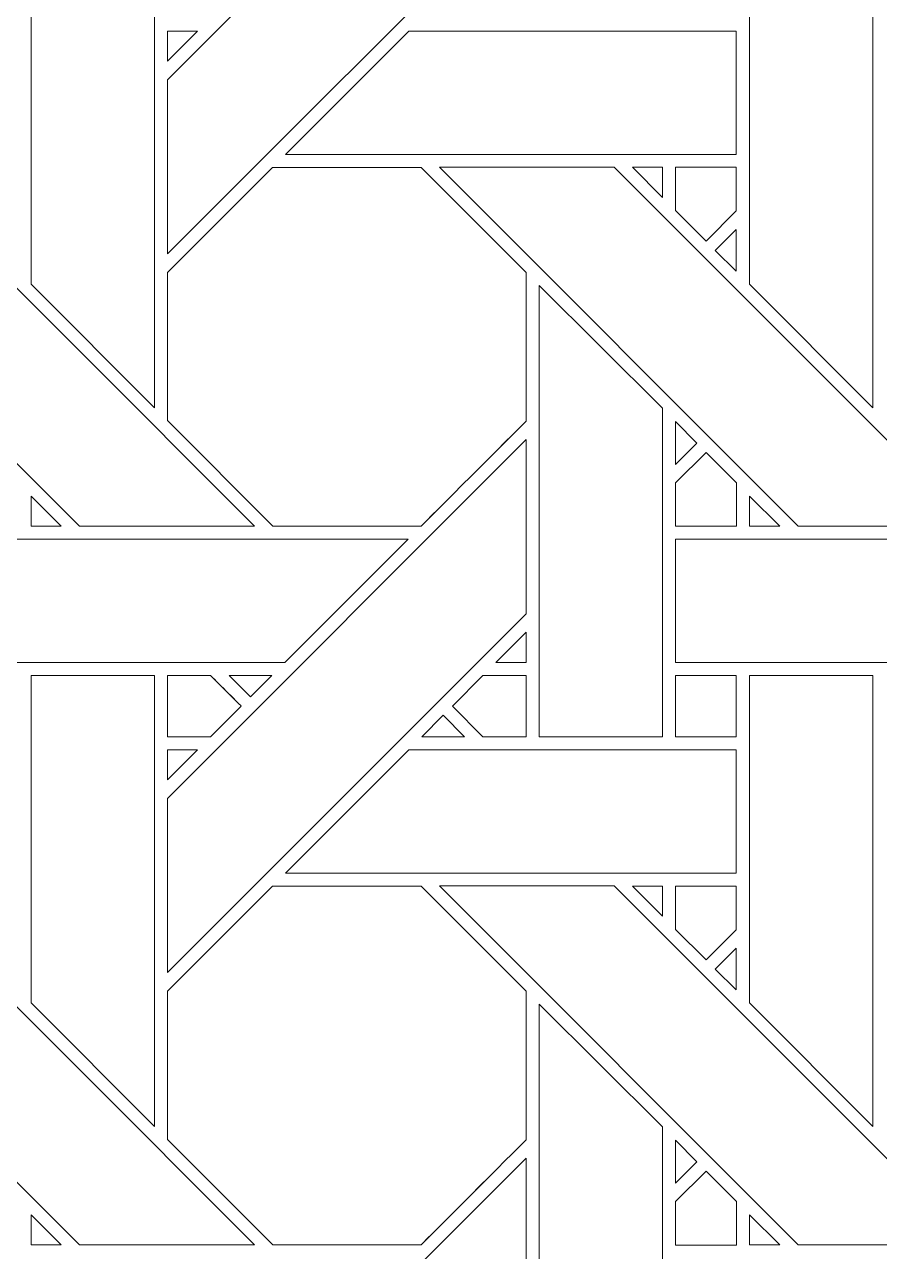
# Model space of a CAD drawing. Header units: inches. Extents: x 6.4 to 18.4, y 3.1 to 15.1.
# Drawn here: x 14.329 to 15.458, y 5.529 to 7.148 of the extents above; entities that cross this region are included whole.
import ezdxf

# ---------------------------------------------------------------- set-up
doc = ezdxf.new("R2010")
doc.units = ezdxf.units.IN
doc.header["$MEASUREMENT"] = 0
doc.layers.add('Design', color=7, linetype='Continuous', lineweight=0)

msp = doc.modelspace()

# ---------------------------------------------------------------- linework, layer by layer
at = {"layer": 'Design'}
for points, knots in [([(18.3821, 15.0948), (18.3821, 15.0948), (6.3829, 15.0948), (6.3829, 15.0948), (6.3829, 15.0948), (6.3829, 3.0948), (6.3829, 3.0948), (6.3829, 3.0948), (18.3829, 3.0948), (18.3829, 3.0948), (18.3829, 3.0948), (18.3829, 15.0948), (18.3829, 15.0948), (18.3829, 15.0948), (18.3821, 15.0948), (18.3821, 15.0948)], [0, 0, 0, 0, 1, 1, 1, 2, 2, 2, 3, 3, 3, 4, 4, 4, 5, 5, 5, 5]), ([(17.6485, 14.3611), (17.6485, 14.3611), (7.1165, 14.3611), (7.1165, 14.3611), (7.1165, 14.3611), (7.1165, 3.8284), (7.1165, 3.8284), (7.1165, 3.8284), (17.6492, 3.8284), (17.6492, 3.8284), (17.6492, 3.8284), (17.6492, 14.3611), (17.6492, 14.3611), (17.6492, 14.3611), (17.6485, 14.3611), (17.6485, 14.3611)], [0, 0, 0, 0, 1, 1, 1, 2, 2, 2, 3, 3, 3, 4, 4, 4, 5, 5, 5, 5]), ([(14.9915, 7.3192), (14.9915, 7.3192), (14.5179, 6.8455), (14.5179, 6.8455), (14.5179, 6.8455), (14.5179, 7.0756), (14.5179, 7.0756), (14.5179, 7.0756), (14.9915, 7.5492), (14.9915, 7.5492), (14.9915, 7.5492), (14.9915, 7.3192), (14.9915, 7.3192)], [0, 0, 0, 0, 1, 1, 1, 2, 2, 2, 3, 3, 3, 4, 4, 4, 4]), ([(14.5007, 7.2377), (14.5007, 7.2377), (14.5007, 6.6426), (14.5007, 6.6426), (14.5007, 6.6426), (14.3378, 6.8055), (14.3378, 6.8055), (14.3378, 6.8055), (14.3378, 7.2377), (14.3378, 7.2377), (14.3378, 7.2377), (14.5007, 7.2377), (14.5007, 7.2377)], [0, 0, 0, 0, 1, 1, 1, 2, 2, 2, 3, 3, 3, 4, 4, 4, 4]), ([(15.2865, 6.8055), (15.2865, 6.8055), (15.2865, 7.2377), (15.2865, 7.2377), (15.2865, 7.2377), (15.4494, 7.2377), (15.4494, 7.2377), (15.4494, 7.2377), (15.4494, 6.6426), (15.4494, 6.6426), (15.4494, 6.6426), (15.2865, 6.8055), (15.2865, 6.8055)], [0, 0, 0, 0, 1, 1, 1, 2, 2, 2, 3, 3, 3, 4, 4, 4, 4]), ([(14.5577, 7.1398), (14.5577, 7.1398), (14.5179, 7.1), (14.5179, 7.1), (14.5179, 7.1), (14.5179, 7.1398), (14.5179, 7.1398), (14.5179, 7.1398), (14.5577, 7.1398), (14.5577, 7.1398)], [0, 0, 0, 0, 1, 1, 1, 2, 2, 2, 3, 3, 3, 3]), ([(15.269, 7.1398), (15.269, 7.1398), (15.269, 6.977), (15.269, 6.977), (15.269, 6.977), (14.6737, 6.977), (14.6737, 6.977), (14.6737, 6.977), (14.8365, 7.1398), (14.8365, 7.1398), (14.8365, 7.1398), (15.269, 7.1398), (15.269, 7.1398)], [0, 0, 0, 0, 1, 1, 1, 2, 2, 2, 3, 3, 3, 4, 4, 4, 4]), ([(13.9283, 6.9599), (13.9283, 6.9599), (14.1592, 6.9599), (14.1592, 6.9599), (14.1592, 6.9599), (14.6329, 6.4862), (14.6329, 6.4862), (14.6329, 6.4862), (14.4018, 6.4862), (14.4018, 6.4862), (14.4018, 6.4862), (13.9283, 6.9599), (13.9283, 6.9599)], [0, 0, 0, 0, 1, 1, 1, 2, 2, 2, 3, 3, 3, 4, 4, 4, 4]), ([(14.6566, 6.9598), (14.6566, 6.9598), (14.8528, 6.9598), (14.8528, 6.9598), (14.8528, 6.9598), (14.9915, 6.8211), (14.9915, 6.8211), (14.9915, 6.8211), (14.9915, 6.6249), (14.9915, 6.6249), (14.9737, 6.607), (14.8618, 6.4952), (14.8528, 6.4862), (14.8528, 6.4862), (14.6571, 6.4862), (14.6571, 6.4862), (14.6571, 6.4862), (14.5179, 6.6255), (14.5179, 6.6255), (14.5179, 6.6255), (14.5179, 6.8211), (14.5179, 6.8211), (14.5179, 6.8211), (14.6566, 6.9598), (14.6566, 6.9598)], [0, 0, 0, 0, 1, 1, 1, 2, 2, 2, 3, 3, 3, 4, 4, 4, 5, 5, 5, 6, 6, 6, 7, 7, 7, 8, 8, 8, 8]), ([(14.5179, 6.6255), (14.5179, 6.6255), (14.5179, 6.8211), (14.5179, 6.8211), (14.5179, 6.8211), (14.6566, 6.9598), (14.6566, 6.9598), (14.6566, 6.9598), (14.8528, 6.9598), (14.8528, 6.9598), (14.8528, 6.9598), (14.9915, 6.8211), (14.9915, 6.8211), (14.9915, 6.8211), (14.9915, 6.6249), (14.9915, 6.6249), (14.9731, 6.6063), (14.8613, 6.4947), (14.8528, 6.4862), (14.8528, 6.4862), (14.6571, 6.4862), (14.6571, 6.4862), (14.6571, 6.4862), (14.5179, 6.6255), (14.5179, 6.6255)], [0, 0, 0, 0, 1, 1, 1, 2, 2, 2, 3, 3, 3, 4, 4, 4, 5, 5, 5, 6, 6, 6, 7, 7, 7, 8, 8, 8, 8]), ([(15.3506, 6.4862), (15.3506, 6.4862), (14.877, 6.9599), (14.877, 6.9599), (14.877, 6.9599), (15.1079, 6.9599), (15.1079, 6.9599), (15.1079, 6.9599), (15.5816, 6.4862), (15.5816, 6.4862), (15.5816, 6.4862), (15.3506, 6.4862), (15.3506, 6.4862)], [0, 0, 0, 0, 1, 1, 1, 2, 2, 2, 3, 3, 3, 4, 4, 4, 4]), ([(15.1715, 6.9599), (15.1715, 6.9599), (15.1715, 6.92), (15.1715, 6.92), (15.1715, 6.92), (15.1321, 6.9599), (15.1321, 6.9599), (15.1321, 6.9599), (15.1715, 6.9599), (15.1715, 6.9599)], [0, 0, 0, 0, 1, 1, 1, 2, 2, 2, 3, 3, 3, 3]), ([(15.269, 6.9599), (15.269, 6.9599), (15.269, 6.9023), (15.269, 6.9023), (15.269, 6.9023), (15.2291, 6.8623), (15.2291, 6.8623), (15.2291, 6.8623), (15.1887, 6.9027), (15.1887, 6.9027), (15.1887, 6.9027), (15.1887, 6.9599), (15.1887, 6.9599), (15.1887, 6.9599), (15.269, 6.9599), (15.269, 6.9599)], [0, 0, 0, 0, 1, 1, 1, 2, 2, 2, 3, 3, 3, 4, 4, 4, 5, 5, 5, 5]), ([(15.2291, 6.8623), (15.2291, 6.8623), (15.1887, 6.9027), (15.1887, 6.9027), (15.1887, 6.9027), (15.1887, 6.9599), (15.1887, 6.9599), (15.1887, 6.9599), (15.269, 6.9599), (15.269, 6.9599), (15.269, 6.9599), (15.269, 6.9023), (15.269, 6.9023), (15.269, 6.9023), (15.2291, 6.8623), (15.2291, 6.8623)], [0, 0, 0, 0, 1, 1, 1, 2, 2, 2, 3, 3, 3, 4, 4, 4, 5, 5, 5, 5]), ([(15.269, 6.878), (15.269, 6.878), (15.269, 6.8229), (15.269, 6.8229), (15.269, 6.8229), (15.2412, 6.8503), (15.2412, 6.8503), (15.2412, 6.8503), (15.269, 6.878), (15.269, 6.878)], [0, 0, 0, 0, 1, 1, 1, 2, 2, 2, 3, 3, 3, 3]), ([(15.0087, 6.2082), (15.0087, 6.2082), (15.0087, 6.8041), (15.0087, 6.8041), (15.0087, 6.8041), (15.1714, 6.6419), (15.1714, 6.6419), (15.1714, 6.6419), (15.1714, 6.2082), (15.1714, 6.2082), (15.1714, 6.2082), (15.0087, 6.2082), (15.0087, 6.2082)], [0, 0, 0, 0, 1, 1, 1, 2, 2, 2, 3, 3, 3, 4, 4, 4, 4]), ([(15.1887, 6.5677), (15.1887, 6.5677), (15.1887, 6.6244), (15.1887, 6.6244), (15.1887, 6.6244), (15.2169, 6.5958), (15.2169, 6.5958), (15.2169, 6.5958), (15.1887, 6.5677), (15.1887, 6.5677)], [0, 0, 0, 0, 1, 1, 1, 2, 2, 2, 3, 3, 3, 3]), ([(14.5179, 6.1269), (14.5179, 6.1269), (14.9915, 6.6005), (14.9915, 6.6005), (14.9915, 6.6005), (14.9915, 6.3705), (14.9915, 6.3705), (14.9915, 6.3705), (14.5179, 5.8968), (14.5179, 5.8968), (14.5179, 5.8968), (14.5179, 6.1269), (14.5179, 6.1269)], [0, 0, 0, 0, 1, 1, 1, 2, 2, 2, 3, 3, 3, 4, 4, 4, 4]), ([(15.1887, 6.486), (15.1887, 6.486), (15.1887, 6.5433), (15.1887, 6.5433), (15.1887, 6.5433), (15.2291, 6.5836), (15.2291, 6.5836), (15.2291, 6.5836), (15.2694, 6.5433), (15.2694, 6.5433), (15.2694, 6.5433), (15.2694, 6.486), (15.2694, 6.486), (15.2694, 6.486), (15.1887, 6.486), (15.1887, 6.486)], [0, 0, 0, 0, 1, 1, 1, 2, 2, 2, 3, 3, 3, 4, 4, 4, 5, 5, 5, 5]), ([(15.2291, 6.5836), (15.2291, 6.5836), (15.2694, 6.5433), (15.2694, 6.5433), (15.2694, 6.5433), (15.2694, 6.486), (15.2694, 6.486), (15.2694, 6.486), (15.1887, 6.486), (15.1887, 6.486), (15.1887, 6.486), (15.1887, 6.5433), (15.1887, 6.5433), (15.1887, 6.5433), (15.2291, 6.5836), (15.2291, 6.5836)], [0, 0, 0, 0, 1, 1, 1, 2, 2, 2, 3, 3, 3, 4, 4, 4, 5, 5, 5, 5]), ([(14.3776, 6.4862), (14.3776, 6.4862), (14.3379, 6.4862), (14.3379, 6.4862), (14.3379, 6.4862), (14.3379, 6.526), (14.3379, 6.526), (14.3379, 6.526), (14.3776, 6.4862), (14.3776, 6.4862)], [0, 0, 0, 0, 1, 1, 1, 2, 2, 2, 3, 3, 3, 3]), ([(15.2866, 6.4862), (15.2866, 6.4862), (15.2866, 6.526), (15.2866, 6.526), (15.2866, 6.526), (15.3264, 6.4862), (15.3264, 6.4862), (15.3264, 6.4862), (15.2866, 6.4862), (15.2866, 6.4862)], [0, 0, 0, 0, 1, 1, 1, 2, 2, 2, 3, 3, 3, 3]), ([(14.24, 6.3063), (14.24, 6.3063), (14.24, 6.469), (14.24, 6.469), (14.24, 6.469), (14.8357, 6.469), (14.8357, 6.469), (14.8357, 6.469), (14.673, 6.3063), (14.673, 6.3063), (14.673, 6.3063), (14.24, 6.3063), (14.24, 6.3063)], [0, 0, 0, 0, 1, 1, 1, 2, 2, 2, 3, 3, 3, 4, 4, 4, 4]), ([(15.6217, 6.3063), (15.6217, 6.3063), (15.1887, 6.3063), (15.1887, 6.3063), (15.1887, 6.3063), (15.1887, 6.469), (15.1887, 6.469), (15.1887, 6.469), (15.7844, 6.469), (15.7844, 6.469), (15.7844, 6.469), (15.6217, 6.3063), (15.6217, 6.3063)], [0, 0, 0, 0, 1, 1, 1, 2, 2, 2, 3, 3, 3, 4, 4, 4, 4]), ([(14.9517, 6.3063), (14.9517, 6.3063), (14.9915, 6.3461), (14.9915, 6.3461), (14.9915, 6.3461), (14.9915, 6.3063), (14.9915, 6.3063), (14.9915, 6.3063), (14.9517, 6.3063), (14.9517, 6.3063)], [0, 0, 0, 0, 1, 1, 1, 2, 2, 2, 3, 3, 3, 3]), ([(14.5007, 6.289), (14.5007, 6.289), (14.5007, 5.6939), (14.5007, 5.6939), (14.5007, 5.6939), (14.3378, 5.8568), (14.3378, 5.8568), (14.3378, 5.8568), (14.3378, 6.289), (14.3378, 6.289), (14.3378, 6.289), (14.5007, 6.289), (14.5007, 6.289)], [0, 0, 0, 0, 1, 1, 1, 2, 2, 2, 3, 3, 3, 4, 4, 4, 4]), ([(14.5749, 6.289), (14.5801, 6.2839), (14.6108, 6.2531), (14.6153, 6.2486), (14.6153, 6.2486), (14.5748, 6.2082), (14.5748, 6.2082), (14.5748, 6.2082), (14.5179, 6.2082), (14.5179, 6.2082), (14.5179, 6.2082), (14.5179, 6.289), (14.5179, 6.289), (14.5179, 6.289), (14.5749, 6.289), (14.5749, 6.289)], [0, 0, 0, 0, 1, 1, 1, 2, 2, 2, 3, 3, 3, 4, 4, 4, 5, 5, 5, 5]), ([(14.5179, 6.2082), (14.5179, 6.2082), (14.5179, 6.289), (14.5179, 6.289), (14.5179, 6.289), (14.5749, 6.289), (14.5749, 6.289), (14.5803, 6.2837), (14.6111, 6.2528), (14.6153, 6.2486), (14.6153, 6.2486), (14.5748, 6.2082), (14.5748, 6.2082), (14.5748, 6.2082), (14.5179, 6.2082), (14.5179, 6.2082)], [0, 0, 0, 0, 1, 1, 1, 2, 2, 2, 3, 3, 3, 4, 4, 4, 5, 5, 5, 5]), ([(14.5993, 6.289), (14.5993, 6.289), (14.6557, 6.289), (14.6557, 6.289), (14.6557, 6.289), (14.6275, 6.2608), (14.6275, 6.2608), (14.6275, 6.2608), (14.5993, 6.289), (14.5993, 6.289)], [0, 0, 0, 0, 1, 1, 1, 2, 2, 2, 3, 3, 3, 3]), ([(14.9344, 6.2082), (14.9344, 6.2082), (14.8941, 6.2486), (14.8941, 6.2486), (14.8941, 6.2486), (14.9345, 6.289), (14.9345, 6.289), (14.9345, 6.289), (14.9915, 6.289), (14.9915, 6.289), (14.9915, 6.289), (14.9915, 6.2082), (14.9915, 6.2082), (14.9915, 6.2082), (14.9344, 6.2082), (14.9344, 6.2082)], [0, 0, 0, 0, 1, 1, 1, 2, 2, 2, 3, 3, 3, 4, 4, 4, 5, 5, 5, 5]), ([(14.8941, 6.2486), (14.8941, 6.2486), (14.9345, 6.289), (14.9345, 6.289), (14.9345, 6.289), (14.9915, 6.289), (14.9915, 6.289), (14.9915, 6.289), (14.9915, 6.2082), (14.9915, 6.2082), (14.9915, 6.2082), (14.9344, 6.2082), (14.9344, 6.2082), (14.9344, 6.2082), (14.8941, 6.2486), (14.8941, 6.2486)], [0, 0, 0, 0, 1, 1, 1, 2, 2, 2, 3, 3, 3, 4, 4, 4, 5, 5, 5, 5]), ([(15.1887, 6.289), (15.1887, 6.289), (15.269, 6.289), (15.269, 6.289), (15.269, 6.289), (15.269, 6.2082), (15.269, 6.2082), (15.269, 6.2082), (15.1887, 6.2082), (15.1887, 6.2082), (15.1887, 6.2082), (15.1887, 6.289), (15.1887, 6.289)], [0, 0, 0, 0, 1, 1, 1, 2, 2, 2, 3, 3, 3, 4, 4, 4, 4]), ([(15.1887, 6.2082), (15.1887, 6.2082), (15.1887, 6.289), (15.1887, 6.289), (15.1887, 6.289), (15.269, 6.289), (15.269, 6.289), (15.269, 6.289), (15.269, 6.2082), (15.269, 6.2082), (15.269, 6.2082), (15.1887, 6.2082), (15.1887, 6.2082)], [0, 0, 0, 0, 1, 1, 1, 2, 2, 2, 3, 3, 3, 4, 4, 4, 4]), ([(15.4494, 6.289), (15.4494, 6.289), (15.4494, 5.6939), (15.4494, 5.6939), (15.4494, 5.6939), (15.2865, 5.8568), (15.2865, 5.8568), (15.2865, 5.8568), (15.2865, 6.289), (15.2865, 6.289), (15.2865, 6.289), (15.4494, 6.289), (15.4494, 6.289)], [0, 0, 0, 0, 1, 1, 1, 2, 2, 2, 3, 3, 3, 4, 4, 4, 4]), ([(14.9102, 6.2082), (14.9102, 6.2082), (14.8537, 6.2082), (14.8537, 6.2082), (14.8537, 6.2082), (14.8819, 6.2365), (14.8819, 6.2365), (14.8819, 6.2365), (14.9102, 6.2082), (14.9102, 6.2082)], [0, 0, 0, 0, 1, 1, 1, 2, 2, 2, 3, 3, 3, 3]), ([(14.5577, 6.1911), (14.5577, 6.1911), (14.5179, 6.1513), (14.5179, 6.1513), (14.5179, 6.1513), (14.5179, 6.1911), (14.5179, 6.1911), (14.5179, 6.1911), (14.5577, 6.1911), (14.5577, 6.1911)], [0, 0, 0, 0, 1, 1, 1, 2, 2, 2, 3, 3, 3, 3]), ([(14.6737, 6.0283), (14.6737, 6.0283), (14.8365, 6.1911), (14.8365, 6.1911), (14.8365, 6.1911), (15.269, 6.1911), (15.269, 6.1911), (15.269, 6.1911), (15.269, 6.0283), (15.269, 6.0283), (15.269, 6.0283), (14.6737, 6.0283), (14.6737, 6.0283)], [0, 0, 0, 0, 1, 1, 1, 2, 2, 2, 3, 3, 3, 4, 4, 4, 4]), ([(13.9283, 6.0112), (13.9283, 6.0112), (14.1592, 6.0112), (14.1592, 6.0112), (14.1592, 6.0112), (14.6329, 5.5375), (14.6329, 5.5375), (14.6329, 5.5375), (14.4018, 5.5375), (14.4018, 5.5375), (14.4018, 5.5375), (13.9283, 6.0112), (13.9283, 6.0112)], [0, 0, 0, 0, 1, 1, 1, 2, 2, 2, 3, 3, 3, 4, 4, 4, 4]), ([(14.6566, 6.0111), (14.6566, 6.0111), (14.8528, 6.0111), (14.8528, 6.0111), (14.8528, 6.0111), (14.9915, 5.8724), (14.9915, 5.8724), (14.9915, 5.8724), (14.9915, 5.6762), (14.9915, 5.6762), (14.9737, 5.6582), (14.8618, 5.5465), (14.8528, 5.5375), (14.8528, 5.5375), (14.6571, 5.5375), (14.6571, 5.5375), (14.6571, 5.5375), (14.5179, 5.6767), (14.5179, 5.6767), (14.5179, 5.6767), (14.5179, 5.8724), (14.5179, 5.8724), (14.5179, 5.8724), (14.6566, 6.0111), (14.6566, 6.0111)], [0, 0, 0, 0, 1, 1, 1, 2, 2, 2, 3, 3, 3, 4, 4, 4, 5, 5, 5, 6, 6, 6, 7, 7, 7, 8, 8, 8, 8]), ([(14.5179, 5.6767), (14.5179, 5.6767), (14.5179, 5.8724), (14.5179, 5.8724), (14.5179, 5.8724), (14.6566, 6.0111), (14.6566, 6.0111), (14.6566, 6.0111), (14.8528, 6.0111), (14.8528, 6.0111), (14.8528, 6.0111), (14.9915, 5.8724), (14.9915, 5.8724), (14.9915, 5.8724), (14.9915, 5.6762), (14.9915, 5.6762), (14.9737, 5.6582), (14.8617, 5.5464), (14.8528, 5.5375), (14.8528, 5.5375), (14.6571, 5.5375), (14.6571, 5.5375), (14.6571, 5.5375), (14.5179, 5.6767), (14.5179, 5.6767)], [0, 0, 0, 0, 1, 1, 1, 2, 2, 2, 3, 3, 3, 4, 4, 4, 5, 5, 5, 6, 6, 6, 7, 7, 7, 8, 8, 8, 8]), ([(14.877, 6.0112), (14.877, 6.0112), (15.1079, 6.0112), (15.1079, 6.0112), (15.1079, 6.0112), (15.5816, 5.5375), (15.5816, 5.5375), (15.5816, 5.5375), (15.3505, 5.5375), (15.3505, 5.5375), (15.3505, 5.5375), (14.877, 6.0112), (14.877, 6.0112)], [0, 0, 0, 0, 1, 1, 1, 2, 2, 2, 3, 3, 3, 4, 4, 4, 4]), ([(15.1715, 6.0111), (15.1715, 6.0111), (15.1715, 5.9713), (15.1715, 5.9713), (15.1715, 5.9713), (15.1321, 6.0111), (15.1321, 6.0111), (15.1321, 6.0111), (15.1715, 6.0111), (15.1715, 6.0111)], [0, 0, 0, 0, 1, 1, 1, 2, 2, 2, 3, 3, 3, 3]), ([(15.269, 6.0111), (15.269, 6.0111), (15.269, 5.9535), (15.269, 5.9535), (15.269, 5.9535), (15.2291, 5.9136), (15.2291, 5.9136), (15.2291, 5.9136), (15.1887, 5.9539), (15.1887, 5.9539), (15.1887, 5.9539), (15.1887, 6.0111), (15.1887, 6.0111), (15.1887, 6.0111), (15.269, 6.0111), (15.269, 6.0111)], [0, 0, 0, 0, 1, 1, 1, 2, 2, 2, 3, 3, 3, 4, 4, 4, 5, 5, 5, 5]), ([(15.2291, 5.9136), (15.2291, 5.9136), (15.1887, 5.9539), (15.1887, 5.9539), (15.1887, 5.9539), (15.1887, 6.0111), (15.1887, 6.0111), (15.1887, 6.0111), (15.269, 6.0111), (15.269, 6.0111), (15.269, 6.0111), (15.269, 5.9535), (15.269, 5.9535), (15.269, 5.9535), (15.2291, 5.9136), (15.2291, 5.9136)], [0, 0, 0, 0, 1, 1, 1, 2, 2, 2, 3, 3, 3, 4, 4, 4, 5, 5, 5, 5]), ([(15.269, 5.9293), (15.269, 5.9293), (15.269, 5.8741), (15.269, 5.8741), (15.269, 5.8741), (15.2412, 5.9015), (15.2412, 5.9015), (15.2412, 5.9015), (15.269, 5.9293), (15.269, 5.9293)], [0, 0, 0, 0, 1, 1, 1, 2, 2, 2, 3, 3, 3, 3]), ([(15.1714, 5.6932), (15.1714, 5.6932), (15.1714, 5.2595), (15.1714, 5.2595), (15.1714, 5.2595), (15.0087, 5.2595), (15.0087, 5.2595), (15.0087, 5.2595), (15.0087, 5.8553), (15.0087, 5.8553), (15.0087, 5.8553), (15.1714, 5.6932), (15.1714, 5.6932)], [0, 0, 0, 0, 1, 1, 1, 2, 2, 2, 3, 3, 3, 4, 4, 4, 4]), ([(15.1887, 5.6189), (15.1887, 5.6189), (15.1887, 5.6757), (15.1887, 5.6757), (15.1887, 5.6757), (15.2169, 5.6471), (15.2169, 5.6471), (15.2169, 5.6471), (15.1887, 5.6189), (15.1887, 5.6189)], [0, 0, 0, 0, 1, 1, 1, 2, 2, 2, 3, 3, 3, 3]), ([(14.5179, 5.1782), (14.5179, 5.1782), (14.9915, 5.6518), (14.9915, 5.6518), (14.9915, 5.6518), (14.9915, 5.4217), (14.9915, 5.4217), (14.9915, 5.4217), (14.5179, 4.9481), (14.5179, 4.9481), (14.5179, 4.9481), (14.5179, 5.1782), (14.5179, 5.1782)], [0, 0, 0, 0, 1, 1, 1, 2, 2, 2, 3, 3, 3, 4, 4, 4, 4]), ([(15.1887, 5.5372), (15.1887, 5.5372), (15.1887, 5.5945), (15.1887, 5.5945), (15.1887, 5.5945), (15.2291, 5.6349), (15.2291, 5.6349), (15.2291, 5.6349), (15.2694, 5.5945), (15.2694, 5.5945), (15.2694, 5.5945), (15.2694, 5.5372), (15.2694, 5.5372), (15.2694, 5.5372), (15.1887, 5.5372), (15.1887, 5.5372)], [0, 0, 0, 0, 1, 1, 1, 2, 2, 2, 3, 3, 3, 4, 4, 4, 5, 5, 5, 5]), ([(15.1887, 5.5945), (15.1887, 5.5945), (15.2291, 5.6349), (15.2291, 5.6349), (15.2291, 5.6349), (15.2694, 5.5945), (15.2694, 5.5945), (15.2694, 5.5945), (15.2694, 5.5372), (15.2694, 5.5372), (15.2694, 5.5372), (15.1887, 5.5372), (15.1887, 5.5372), (15.1887, 5.5372), (15.1887, 5.5945), (15.1887, 5.5945)], [0, 0, 0, 0, 1, 1, 1, 2, 2, 2, 3, 3, 3, 4, 4, 4, 5, 5, 5, 5]), ([(14.3776, 5.5375), (14.3776, 5.5375), (14.3379, 5.5375), (14.3379, 5.5375), (14.3379, 5.5375), (14.3379, 5.5773), (14.3379, 5.5773), (14.3379, 5.5773), (14.3776, 5.5375), (14.3776, 5.5375)], [0, 0, 0, 0, 1, 1, 1, 2, 2, 2, 3, 3, 3, 3]), ([(15.3264, 5.5375), (15.3264, 5.5375), (15.2866, 5.5375), (15.2866, 5.5375), (15.2866, 5.5375), (15.2866, 5.5773), (15.2866, 5.5773), (15.2866, 5.5773), (15.3264, 5.5375), (15.3264, 5.5375)], [0, 0, 0, 0, 1, 1, 1, 2, 2, 2, 3, 3, 3, 3])]:
    msp.add_open_spline(points, degree=3, knots=knots, dxfattribs=at)

doc.saveas('drawing.dxf')
